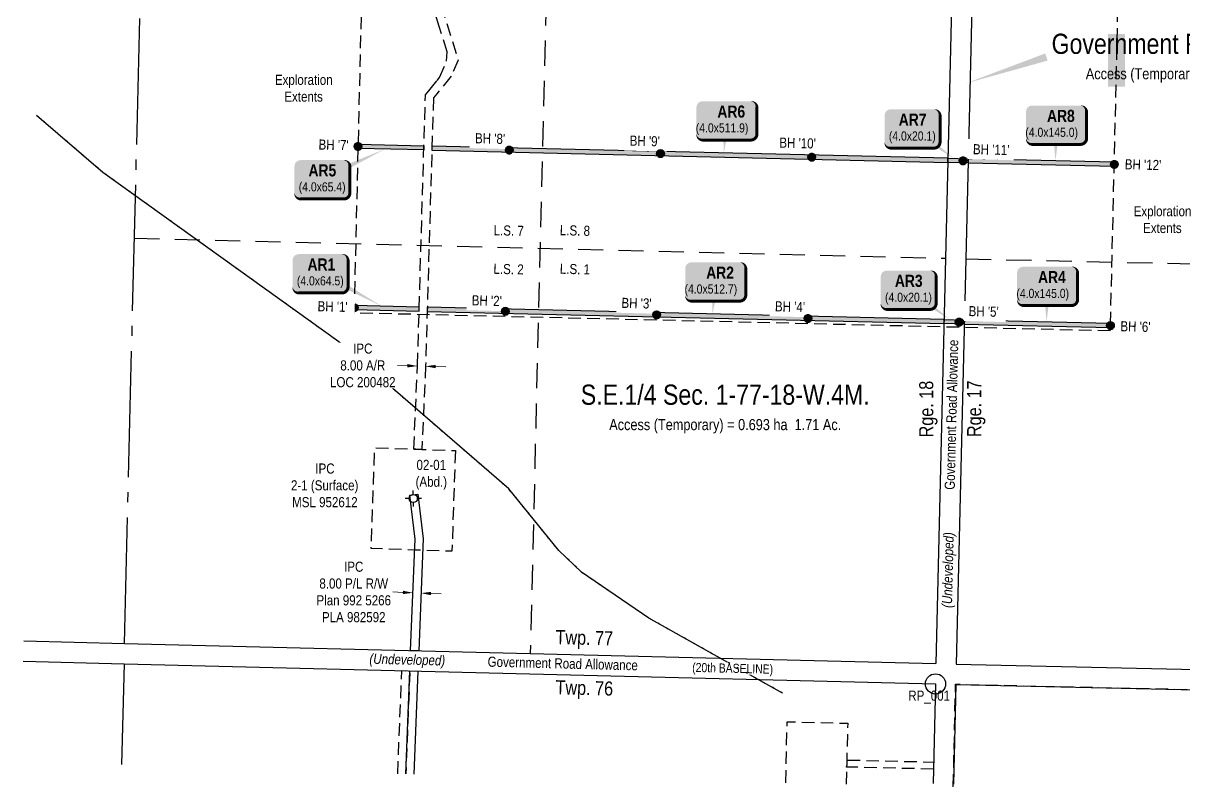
# Model space of a CAD drawing. Extents: x 395042 to 398200, y 6166603 to 6169946.
# Drawn here: x 395526 to 396677, y 6166619 to 6167377 of the extents above; entities that cross this region are included whole.
import ezdxf
from ezdxf.enums import TextEntityAlignment as Align

# ---------------------------------------------------------------- set-up
doc = ezdxf.new("R2010")
doc.units = 0
doc.header["$LTSCALE"] = 5
doc.header["$PDSIZE"] = 0.5
for name, pattern in [('foc-ACCESSROAD', [3.75, 2.5, -1.25]), ('foc-LSD', [8, 5, -3]), ('foc-QUARTERLINE', [33, 25, -3, 2, -3]), ('foc-WHEELTRACKS', [2, 0.4, -1.6])]:
    doc.linetypes.add(name, pattern=pattern)
doc.layers.get('Defpoints').update_dxf_attribs({"color": 9})
for name, color, linetype in [('35', 37, 'Continuous'), ('AS-UNDERLAY-H', 141, 'Continuous'), ('C-AR', 13, 'foc-ACCESSROAD'), ('C-RW', 13, 'Continuous'), ('C-SYMBOL', 7, 'Continuous'), ('C-WS', 13, 'foc-ACCESSROAD'), ('D-TXT', 6, 'Continuous'), ('F-WS', 190, 'foc-ACCESSROAD'), ('F-WS-S', 8, 'Continuous'), ('L-AREAREQUIRED', 7, 'Continuous'), ('L-ROAD-T', 7, 'Continuous'), ('L-SEC', 7, 'Continuous'), ('L-SECQ', 8, 'foc-QUARTERLINE'), ('L-SECTION-LSD', 7, 'foc-LSD'), ('P-CROSSINGS', 250, 'Continuous'), ('P-TEMP-BLOCKS', 250, 'Continuous'), ('P-TEMP-H', 41, 'Continuous'), ('P-TEMP_WORKSPACE', 46, 'Continuous'), ('P-WORKAREA-COUNTY', 104, 'Continuous'), ('P-WORKAREA-COUNTY-H', 71, 'Continuous'), ('T-WATER-P3', 160, 'foc-WHEELTRACKS')]:
    doc.layers.add(name, color=color, linetype=linetype)
for name, color, linetype, lineweight in [('C-AR-T', 13, 'Continuous', 9), ('C-RW-T', 13, 'Continuous', 9), ('C-WS-T', 13, 'Continuous', 9), ('T-TEXT', 48, 'Continuous', 18)]:
    doc.layers.add(name, color=color, linetype=linetype, lineweight=lineweight)
doc.styles.add('100L', font='ARIALN.TTF', dxfattribs={"height": 11})
doc.styles.add('175L', font='ARIALN.TTF', dxfattribs={"height": 20})
doc.styles.add('80', font='ARIALN.TTF', dxfattribs={"height": 10})
doc.styles.add('80CG', font='ARIALN.TTF', dxfattribs={"height": 10})
doc.styles.add('80L', font='ARIALN.TTF', dxfattribs={"height": 10})
doc.styles.add('80LS', font='ARIALNI.TTF', dxfattribs={"height": 10})
doc.styles.add('BOLD', font='ARIALNB.TTF')
doc.styles.add('foc-LtypeFont', font='ARIALN.TTF', dxfattribs={"height": 7.349999999999999})
doc.linetypes.add('foc-TOPO-flowdirection-NOLINE', pattern='A,0,[">",foc-LtypeFont,S=0.3,R=0,X=0,Y=-0.945],-20,[">",foc-LtypeFont,S=0.3,R=0,X=0,Y=-0.945],0', length=20)
doc.dimstyles.new('Compass 5 000', dxfattribs={"dimscale": 5, "dimtxt": 9, "dimasz": 2, "dimexe": 0.2, "dimexo": 0.0625, "dimgap": 0.5, "dimtad": 0, "dimtih": 1, "dimtoh": 1, "dimzin": 0, "dimdsep": 46, "dimtxsty": '80CG', "dimcen": 0.1, "dimse1": 1, "dimse2": 1, "dimclrd": 256, "dimclrt": 256, "dimaunit": 1, "dimadec": 4, "dimazin": 0, "dimtfac": 0.06, "dimtofl": 0, "dimtmove": 0, "dimatfit": 1, "dimfxl": 0.2, "dimtolj": 1, "dimtzin": 0, "dimlwd": -1, "dimarcsym": 0})

# ---------------------------------------------------------------- blocks, each defined once
blk = doc.blocks.new('*D376')
at = {"layer": 'C-RW-T', "transparency": 16777216}
for p, q in [((395902.6291529086, 6166812.130563021), (395892.6371914045, 6166812.531443676)), ((395930.6037761405, 6166811.008212288), (395940.5957376446, 6166810.607331633))]:
    blk.add_line(p, q, dxfattribs=at)
for points in [[(395902.6959663513, 6166813.795889938), (395902.5623394659, 6166810.465236103), (395912.6211144127, 6166811.729682365)], [(395930.6705895831, 6166812.673539205), (395930.5369626978, 6166809.34288537), (395920.6118146364, 6166811.409092944)]]:
    blk.add_solid(points, dxfattribs=at)
at = {"layer": 'Defpoints', "color": 0, "transparency": 16777216}
for p in [(395912.5886513364, 6166810.920539285), (395912.6211144127, 6166811.729682365), (395920.5793515601, 6166810.599949865)]:
    blk.add_point(p, dxfattribs=at)
at = {"layer": 'C-RW-T', "transparency": 16777216, "insert": (395853.9025392899, 6166812.531443676), "char_height": 10, "attachment_point": 5, "style": '80CG'}
blk.add_mtext('\\A1;IPC\\P8.00 P/L R/W\\PPlan 992 5266\\PPLA 982592', dxfattribs=at)
blk = doc.blocks.new('GABD')
for p, q in [((-0.8077887898243716, 0), (-1.615577579648743, 0)), ((0, 0.8077887898252811), (0, 1.615577579648743)), ((1.615577579648743, 0), (0.8077887898243716, 0)), ((0, -0.8077887898252811), (0, -1.615577579648743))]:
    blk.add_line(p, q)
blk.add_circle((0, 0), 0.8)
blk = doc.blocks.new('*D381')
at = {"layer": 'C-AR-T', "transparency": 16777216}
for p, q in [((395907.1464130459, 6167036.945508559), (395897.1506471653, 6167037.236480138)), ((395935.1035009541, 6167036.131692179), (395945.0992668347, 6167035.8407206))]:
    blk.add_line(p, q, dxfattribs=at)
for points in [[(395907.1949083091, 6167038.61146954), (395907.0979177828, 6167035.27954758), (395917.1421789266, 6167036.654536981)], [(395935.1519962172, 6167037.79765316), (395935.055005691, 6167034.4657312), (395925.1077350734, 6167036.422663759)]]:
    blk.add_solid(points, dxfattribs=at)
at = {"layer": 'Defpoints', "color": 0, "transparency": 16777216}
for p in [(395917.1097796232, 6167035.541521572), (395917.1421789266, 6167036.654536981), (395925.0753357701, 6167035.309648349)]:
    blk.add_point(p, dxfattribs=at)
at = {"layer": 'C-AR-T', "transparency": 16777216, "insert": (395862.8805243822, 6167037.236480139), "char_height": 10, "attachment_point": 5, "style": '80CG', "bg_fill": 3, "box_fill_scale": 1.1, "bg_fill_color": 256, "bg_fill_true_color": 13158600, "bg_fill_transparency": 0}
blk.add_mtext('\\A1;IPC\\P8.00 A/R\\PLOC 200482', dxfattribs=at)
blk = doc.blocks.new('*X383')
at = {"color": 0}
for p, q in [((102.1094049487953, -2068.437499979057), (108.8194924476853, -2068.437499977681)), ((102.1191798644287, -2061.562499979055), (108.8097175292317, -2061.562499977683)), ((102.1784354255079, -2061.718749979043), (108.7504619709123, -2061.718749977695)), ((102.1879619695661, -2068.281249979041), (108.7409354241622, -2068.281249977697)), ((102.2771027379302, -2068.593749979023), (108.6517946586145, -2068.593749977715)), ((102.2878621285118, -2061.40624997902), (108.6410352650845, -2061.406249977717)), ((102.3346854254759, -2061.874999979011), (108.5942119708803, -2061.874999977727)), ((102.3442119695982, -2068.124999979009), (108.5846854241942, -2068.124999977729)), ((102.4622491952518, -2068.749999978985), (108.4666482013569, -2068.749999977753)), ((102.4741723273316, -2061.249999978982), (108.4547250662005, -2061.249999977756)), ((102.4909354254438, -2062.031249978979), (108.4379619708482, -2062.031249977759)), ((102.5004619696302, -2067.968749978977), (108.4284354242263, -2067.968749977761)), ((102.6471854254118, -2062.187499978947), (108.2817119708161, -2062.187499977791)), ((102.6567119696623, -2067.812499978945), (108.2721854242583, -2067.812499977793)), ((102.6683082661785, -2068.906249978942), (108.2605891304943, -2068.906249977796)), ((102.6816488152516, -2061.09374997894), (108.2472485782165, -2061.093749977798)), ((102.8034354253797, -2062.343749978915), (108.1254619707841, -2062.343749977823)), ((102.8129619696943, -2067.656249978913), (108.1159354242903, -2067.656249977825)), ((102.9003167494299, -2069.062499978895), (108.028580647307, -2069.062499977843)), ((102.9154548814566, -2060.937499978892), (108.0134425119474, -2060.937499977846)), ((102.9596854253477, -2062.499999978882), (107.969211970752, -2062.499999977855)), ((102.9692119697264, -2067.499999978881), (107.9596854243224, -2067.499999977857)), ((103.1159354253157, -2062.656249978851), (107.81296197072, -2062.656249977887)), ((103.1254619697584, -2067.343749978849), (107.8034354243544, -2067.343749977889)), ((103.1661197702906, -2069.21874997884), (107.7627776265104, -2069.218749977897)), ((103.1836734699236, -2060.781249978837), (107.7452239234163, -2060.781249977901)), ((103.2721854252836, -2062.812499978818), (107.6567119706879, -2062.812499977919)), ((103.2817119697905, -2067.187499978817), (107.6471854243865, -2067.187499977921)), ((103.4284354252516, -2062.968749978786), (107.5004619706559, -2062.968749977952)), ((103.4379619698225, -2067.031249978785), (107.4909354244185, -2067.031249977953)), ((103.479245699491, -2069.374999978776), (107.4496516973741, -2069.374999977962)), ((103.5003525496226, -2060.624999978772), (107.4285448436532, -2060.624999977966)), ((103.5846854252195, -2063.124999978754), (107.3442119706238, -2063.124999977983)), ((103.5942119698546, -2066.874999978752), (107.3346854244505, -2066.874999977985)), ((103.7409354251875, -2063.281249978722), (107.1879619705918, -2063.281249978015)), ((103.7504619698866, -2066.718749978721), (107.1784354244826, -2066.718749978017)), ((103.867289374156, -2069.531249978696), (107.0616080227732, -2069.531249978041)), ((103.8945494675147, -2060.468749978691), (107.034347925697, -2060.468749978047)), ((103.8971854251554, -2063.43749997869), (107.0317119705597, -2063.437499978048)), ((103.9067119699187, -2066.562499978688), (107.0221854245146, -2066.562499978049)), ((104.0534354251234, -2063.593749978658), (106.8754619705277, -2063.593749978079)), ((104.0629619699507, -2066.406249978656), (106.8659354245467, -2066.406249978081)), ((104.2096854250913, -2063.749999978626), (106.7192119704956, -2063.749999978112)), ((104.2192119699828, -2066.249999978624), (106.7096854245787, -2066.249999978113)), ((104.3659354250593, -2063.906249978594), (106.5629619704635, -2063.906249978143)), ((104.3754619700148, -2066.093749978592), (106.5534354246107, -2066.093749978145)), ((104.4099456200539, -2069.687499978585), (106.5189517769394, -2069.687499978153)), ((104.4531795042804, -2060.312499978576), (106.4757178888672, -2060.312499978162)), ((104.5221854250272, -2064.062499978562), (106.4067119704315, -2064.062499978176)), ((104.5317119700469, -2065.93749997856), (106.3971854246428, -2065.937499978178)), ((104.6784354249952, -2064.21874997853), (106.2504619703994, -2064.218749978208)), ((104.6879619700789, -2065.781249978528), (106.2409354246748, -2065.781249978209)), ((104.8346854249632, -2064.374999978498), (106.0942119703674, -2064.37499997824)), ((104.844211970111, -2065.624999978496), (106.0846854247069, -2065.624999978242)), ((104.9909354249311, -2064.531249978466), (105.9379619703353, -2064.531249978272)), ((105.000461970143, -2065.468749978464), (105.9284354247389, -2065.468749978274)), ((105.1471854248991, -2064.687499978434), (105.7817119703033, -2064.687499978304)), ((105.1567119701751, -2065.312499978432), (105.7721854247709, -2065.312499978306)), ((105.303435424867, -2064.843749978402), (105.6254619702712, -2064.843749978336)), ((105.3129619702071, -2065.1562499784), (105.615935424803, -2065.156249978338))]:
    blk.add_line(p, q, dxfattribs=at)
blk = doc.blocks.new('Pile')
h = blk.add_hatch(color=255)
h.dxf.hatch_style = 1
edge = h.paths.add_edge_path()
edge.add_arc((0, 0), 0.8680000000000002, 0, 360)
at = {"color": 224}
for p, q in [((0.5430580079482752, -0.543058007951231), (-0.5430580079519132, 0.543058007951231)), ((-0.5430580079519132, -0.543058007951231), (0.5430580079482752, 0.543058007951231))]:
    blk.add_line(p, q, dxfattribs=at)
blk.add_circle((0, 0), 0.7680000000000002, dxfattribs=at)
at = {"color": 224, "xscale": 0.16, "yscale": 0.16, "zscale": 0.16}
blk.add_blockref('*X383', (-16.87431179160922, 330.4007621201715), dxfattribs=at)
blk = doc.blocks.new('*U384')
h = blk.add_hatch(color=71)
edge = h.paths.add_edge_path()
edge.add_line((-21.49999999999998, -20), (21.49999999999998, -20))
edge.add_arc((21.49999999999998, -14), 6, 270, 360)
edge.add_line((27.49999999999998, -14), (27.49999999999998, 12.5))
edge.add_arc((21.49999999999998, 12.5), 6, 0, 90)
edge.add_line((21.49999999999998, 18.5), (-21.49999999999998, 18.5))
edge.add_arc((-21.49999999999998, 12.5), 6, 90, 180)
edge.add_line((-27.49999999999998, 12.5), (-27.49999999999998, -14))
edge.add_arc((-21.49999999999998, -14), 6, 180, 270)
at = {"color": 250, "flags": 128}
blk.add_lwpolyline([(-21.49999999999998, -20, 3, 3, 0), (21.49999999999998, -20, 3, 3, 0.414213562373095), (27.49999999999998, -14, 3, 3, 0), (27.49999999999998, 12.5, 3, 0, 0.414213562373095), (21.49999999999998, 18.5, 0, 0, 0), (-21.49999999999998, 18.5, 0, 0, 0.414213562373095), (-27.49999999999998, 12.5, 0, 0, 0), (-27.49999999999998, -14, 0, 3, 0.414213562373095)], format="xyseb", close=True, dxfattribs=at)
at = {"flags": 128}
blk.add_lwpolyline([(41.18315734854612, -30.25722905985979, 0, 7.499999999999999, 0), (-3.398394867633904e-15, -4.930380657631324e-32, 0, 0, 0)], format="xyseb", dxfattribs=at)
at = {"color": 250}
for tag, p, height, style in [('TEMP_AREA_W1_001', (-9.212824010914055, 2.244292974654144), 12, 'BOLD'), ('ENTER_TEXT_001', (-30.65893587994544, -12.47010782646594), 9, '80')]:
    blk.add_attdef(tag, p, '', height=height, dxfattribs=dict(at, style=style))
blk = doc.blocks.new('*U385')
at = {"true_color": 0xff8aff}
h = blk.add_hatch(color=211, dxfattribs=at)
edge = h.paths.add_edge_path()
edge.add_line((-21.49999999999998, -20), (21.49999999999998, -20))
edge.add_arc((21.49999999999998, -14), 6, 270, 360)
edge.add_line((27.49999999999998, -14), (27.49999999999998, 12.5))
edge.add_arc((21.49999999999998, 12.5), 6, 0, 90)
edge.add_line((21.49999999999998, 18.5), (-21.49999999999998, 18.5))
edge.add_arc((-21.49999999999998, 12.5), 6, 90, 180)
edge.add_line((-27.49999999999998, 12.5), (-27.49999999999998, -14))
edge.add_arc((-21.49999999999998, -14), 6, 180, 270)
at = {"color": 250, "flags": 128}
blk.add_lwpolyline([(-21.49999999999998, -20, 3, 3, 0), (21.49999999999998, -20, 3, 3, 0.414213562373095), (27.49999999999998, -14, 3, 3, 0), (27.49999999999998, 12.5, 3, 0, 0.414213562373095), (21.49999999999998, 18.5, 0, 0, 0), (-21.49999999999998, 18.5, 0, 0, 0.414213562373095), (-27.49999999999998, 12.5, 0, 0, 0), (-27.49999999999998, -14, 0, 3, 0.414213562373095)], format="xyseb", close=True, dxfattribs=at)
at = {"flags": 128}
blk.add_lwpolyline([(61.04344150062029, -33.177877682508, 0, 7.5, 0), (-3.398394867633905e-15, 0, 0, 0, 0)], format="xyseb", dxfattribs=at)
at = {"color": 250}
for tag, p, height, style in [('TEMP_AREA_W1_001', (-9.212824010914055, 2.244292974654144), 12, 'BOLD'), ('ENTER_TEXT_001', (-30.65893587994544, -12.47010782646594), 9, '80')]:
    blk.add_attdef(tag, p, '', height=height, dxfattribs=dict(at, style=style))
blk = doc.blocks.new('*U436')
at = {"true_color": 0xff8aff}
h = blk.add_hatch(color=211, dxfattribs=at)
edge = h.paths.add_edge_path()
edge.add_line((-23.99999999999998, -20), (23.99999999999998, -20))
edge.add_arc((23.99999999999998, -14), 6, 270, 360)
edge.add_line((29.99999999999998, -14), (29.99999999999998, 12.5))
edge.add_arc((23.99999999999998, 12.5), 6, 0, 90)
edge.add_line((23.99999999999998, 18.5), (-23.99999999999998, 18.5))
edge.add_arc((-23.99999999999998, 12.5), 6, 90, 180)
edge.add_line((-29.99999999999998, 12.5), (-29.99999999999998, -14))
edge.add_arc((-23.99999999999998, -14), 6, 180, 270)
at = {"color": 250, "flags": 128}
blk.add_lwpolyline([(-23.99999999999998, -20, 3, 3, 0), (23.99999999999998, -20, 3, 3, 0.414213562373095), (29.99999999999998, -14, 3, 3, 0), (29.99999999999998, 12.5, 3, 0, 0.414213562373095), (23.99999999999998, 18.5, 0, 0, 0), (-23.99999999999998, 18.5, 0, 0, 0.414213562373095), (-29.99999999999998, 12.5, 0, 0, 0), (-29.99999999999998, -14, 0, 3, 0.414213562373095)], format="xyseb", close=True, dxfattribs=at)
at = {"flags": 128}
blk.add_lwpolyline([(-2.936306542433782, -32.86506695788187, 0, 7.5, 0), (-3.398394867633905e-15, 0, 0, 0, 0)], format="xyseb", dxfattribs=at)
at = {"color": 250}
for tag, p, height, style in [('TEMP_AREA_W1_001', (-9.212824010914055, 2.244292974654144), 12, 'BOLD'), ('ENTER_TEXT_001', (-30.65893587994544, -12.47010782646594), 9, '80')]:
    blk.add_attdef(tag, p, '', height=height, dxfattribs=dict(at, style=style))
blk = doc.blocks.new('*U437')
at = {"true_color": 0xff8aff}
h = blk.add_hatch(color=211, dxfattribs=at)
edge = h.paths.add_edge_path()
edge.add_line((-23.99999999999998, -20), (23.99999999999998, -20))
edge.add_arc((23.99999999999998, -14), 6, 270, 360)
edge.add_line((29.99999999999998, -14), (29.99999999999998, 12.5))
edge.add_arc((23.99999999999998, 12.5), 6, 0, 90)
edge.add_line((23.99999999999998, 18.5), (-23.99999999999998, 18.5))
edge.add_arc((-23.99999999999998, 12.5), 6, 90, 180)
edge.add_line((-29.99999999999998, 12.5), (-29.99999999999998, -14))
edge.add_arc((-23.99999999999998, -14), 6, 180, 270)
at = {"color": 250, "flags": 128}
blk.add_lwpolyline([(-23.99999999999998, -20, 3, 3, 0), (23.99999999999998, -20, 3, 3, 0.414213562373095), (29.99999999999998, -14, 3, 3, 0), (29.99999999999998, 12.5, 3, 0, 0.414213562373095), (23.99999999999998, 18.5, 0, 0, 0), (-23.99999999999998, 18.5, 0, 0, 0.414213562373095), (-29.99999999999998, 12.5, 0, 0, 0), (-29.99999999999998, -14, 0, 3, 0.414213562373095)], format="xyseb", close=True, dxfattribs=at)
at = {"flags": 128}
blk.add_lwpolyline([(-0.8313074634123461, -36.35695774828162, 0, 7.5, 0), (-3.398394867633905e-15, 0, 0, 0, 0)], format="xyseb", dxfattribs=at)
at = {"color": 250}
for tag, p, height, style in [('TEMP_AREA_W1_001', (-9.212824010914055, 2.244292974654144), 12, 'BOLD'), ('ENTER_TEXT_001', (-30.65893587994544, -12.47010782646594), 9, '80')]:
    blk.add_attdef(tag, p, '', height=height, dxfattribs=dict(at, style=style))
blk = doc.blocks.new('*U438')
at = {"true_color": 0xff8aff}
h = blk.add_hatch(color=211, dxfattribs=at)
edge = h.paths.add_edge_path()
edge.add_line((-21.49999999999998, -20), (21.49999999999998, -20))
edge.add_arc((21.49999999999998, -14), 6, 270, 360)
edge.add_line((27.49999999999998, -14), (27.49999999999998, 12.5))
edge.add_arc((21.49999999999998, 12.5), 6, 0, 90)
edge.add_line((21.49999999999998, 18.5), (-21.49999999999998, 18.5))
edge.add_arc((-21.49999999999998, 12.5), 6, 90, 180)
edge.add_line((-27.49999999999998, 12.5), (-27.49999999999998, -14))
edge.add_arc((-21.49999999999998, -14), 6, 180, 270)
at = {"flags": 128}
blk.add_lwpolyline([(62.27757360467224, 29.56278683763408, 0, 7.499999999999999, 0), (-3.398394867633905e-15, 0, 0, 0, 0)], format="xyseb", dxfattribs=at)
at = {"color": 250, "flags": 128}
blk.add_lwpolyline([(-21.49999999999998, -20, 3, 3, 0), (21.49999999999998, -20, 3, 3, 0.414213562373095), (27.49999999999998, -14, 3, 3, 0), (27.49999999999998, 12.5, 3, 0, 0.414213562373095), (21.49999999999998, 18.5, 0, 0, 0), (-21.49999999999998, 18.5, 0, 0, 0.414213562373095), (-27.49999999999998, 12.5, 0, 0, 0), (-27.49999999999998, -14, 0, 3, 0.414213562373095)], format="xyseb", close=True, dxfattribs=at)
at = {"color": 250}
for tag, p, height, style in [('TEMP_AREA_W1_001', (-9.212824010914055, 2.244292974654144), 12, 'BOLD'), ('ENTER_TEXT_001', (-30.65893587994544, -12.47010782646594), 9, '80')]:
    blk.add_attdef(tag, p, '', height=height, dxfattribs=dict(at, style=style))

msp = doc.modelspace()

# ---------------------------------------------------------------- hatches: boundary and pattern name
at = {"layer": 'AS-UNDERLAY-H'}
h = msp.add_hatch(color=256, dxfattribs=at)
h.dxf.hatch_style = 1
h.paths.add_polyline_path([(396601.6254117724, 6167365.895967748), (396618.5846841577, 6167365.895967748), (396618.5846841577, 6167313.844890799), (396601.6254117724, 6167313.844890799)])
at = {"layer": 'P-TEMP-H'}
h = msp.add_hatch(color=256, dxfattribs=at)
h.dxf.hatch_style = 1
h.paths.add_polyline_path([(395923.4982761448, 6167255.005970504), (395923.381928084, 6167251.009057774), (395858.0563172385, 6167252.559222338), (395858.151175313, 6167256.556645016)])
h = msp.add_hatch(color=256, dxfattribs=at)
h.dxf.hatch_style = 1
h.paths.add_polyline_path([(396442.9971543761, 6167242.67835904), (395931.4923604723, 6167254.81627237), (395931.3760093864, 6167250.819359723), (396442.9024368172, 6167238.680933025)])
h = msp.add_hatch(color=256, dxfattribs=at)
h.dxf.hatch_style = 1
h.paths.add_polyline_path([(396463.1009914728, 6167242.201298731), (396463.0062739215, 6167238.203872725), (396607.8452423599, 6167234.766871026), (396607.9401004344, 6167238.764293697)])
h = msp.add_hatch(color=256, dxfattribs=at)
h.dxf.hatch_style = 1
h.paths.add_polyline_path([(395918.726315668, 6167091.07449261), (395918.8426637287, 6167095.071405328), (395854.3554744862, 6167096.601674298), (395854.2606164119, 6167092.604251627)])
h = msp.add_hatch(color=256, dxfattribs=at)
h.dxf.hatch_style = 1
h.paths.add_polyline_path([(396439.1123586493, 6167078.72582889), (396439.2070762085, 6167082.723254901), (395926.8366270144, 6167094.881710071), (395926.7202759288, 6167090.884797425)])
h = msp.add_hatch(color=256, dxfattribs=at)
h.dxf.hatch_style = 1
h.paths.add_polyline_path([(396459.2161960723, 6167078.248768584), (396604.0495415331, 6167074.811900311), (396604.1443996078, 6167078.809322993), (396459.3109136235, 6167082.246194595)])
at = {"layer": 'P-WORKAREA-COUNTY-H'}
h = msp.add_hatch(color=256, dxfattribs=at)
h.dxf.hatch_style = 1
h.paths.add_polyline_path([(396463.0062739215, 6167238.203872725), (396442.9024368172, 6167238.680933025), (396442.9971543761, 6167242.67835904), (396463.1009914728, 6167242.201298731)])
h = msp.add_hatch(color=256, dxfattribs=at)
h.dxf.hatch_style = 1
h.paths.add_polyline_path([(396459.2161960723, 6167078.248768584), (396439.1123586493, 6167078.72582889), (396439.2070762085, 6167082.723254901), (396459.3109136235, 6167082.246194595)])

# ---------------------------------------------------------------- linework, layer by layer
at = {"layer": '35', "color": 3}
msp.add_circle((396430.644, 6166721.337), 9.996369999999951, dxfattribs=at)
at = {"layer": 'C-AR'}
msp.add_lwpolyline([(395940.5737469931, 6167394.292458095), (395957.3753569212, 6167340.176627854), (395950.4749532594, 6167324.061422135), (395936.2841638176, 6167306.729254619), (395932.8826312365, 6167302.575094519), (395925.1532610505, 6167037.054430859), (395921.4437916427, 6166953.997721912), (395915.3144398074, 6166954.20765828), (395913.4461666323, 6166954.271603415), (395917.1624140886, 6167037.349676895), (395924.9690657777, 6167305.532105279), (395928.3856478467, 6167309.704424446), (395936.7688552497, 6167319.943103506), (395939.0117285538, 6167322.682430362), (395945.9849209698, 6167338.967604657), (395946.470118935, 6167348.334226676), (395938.7246739683, 6167373.281512955), (395932.6149891316, 6167392.959955131)], dxfattribs=at)
at = {"layer": 'C-AR', "flags": 128}
msp.add_lwpolyline([(395897.5300579077, 6166632.299497748), (395901.5742613037, 6166734.53602163), (395909.575690382, 6166734.335936205), (395905.5313114034, 6166632.11074767)], dxfattribs=at)
msp.add_lwpolyline([(396428.6739785462, 6166636.887184096), (396342.5835486781, 6166638.899849027), (396342.7466887218, 6166645.894289118), (396428.8369264643, 6166643.881727274), (396428.6739785462, 6166636.887184096)], close=True, dxfattribs=at)
at = {"layer": 'C-RW'}
msp.add_lwpolyline([(395922.4420865277, 6166857.039537886), (395918.3184765342, 6166754.23438709), (395910.3224027388, 6166754.434230039), (395914.4499468117, 6166857.313380753), (395914.7508245995, 6166864.805989183), (395909.3695119026, 6166908.58477318), (395917.3059496201, 6166909.56154058), (395922.7671034193, 6166865.139347398), (395922.4420865277, 6166857.039537886)], close=True, dxfattribs=at)
msp.add_lwpolyline([(395905.5313114034, 6166632.11074767), (395909.575690382, 6166734.335936205), (395917.5702159845, 6166734.136130054), (395913.5304899787, 6166631.922046539)], dxfattribs=at)
at = {"layer": 'C-WS', "flags": 128}
msp.add_lwpolyline([(395954.6521189738, 6166952.85821388), (395951.2247274732, 6166852.891607056), (395922.315274384, 6166853.882824342), (395914.3231265032, 6166854.156567299), (395906.3252595572, 6166854.43036107), (395871.2494383599, 6166855.633552695), (395874.6771642025, 6166955.601454645), (395913.4461666323, 6166954.271603415), (395915.3144398074, 6166954.20765828), (395921.4437916427, 6166953.997721912), (395954.6521189738, 6166952.85821388)], close=True, dxfattribs=at)
msp.add_lwpolyline([(396282.2221874514, 6166623.224585993), (396283.6372961006, 6166683.772669078), (396343.5992230552, 6166682.370933394), (396342.7466887218, 6166645.894289118), (396342.5835486781, 6166638.899849027), (396342.1839151598, 6166621.81008503)], dxfattribs=at)
at = {"layer": 'F-WS', "flags": 128}
msp.add_lwpolyline([(396448.2411555423, 6166619.308187996), (396450.5909405358, 6166721.05924814), (397254.9429503583, 6166703.010384856), (397354.9429602493, 6166700.76887291)], dxfattribs=at)
at = {"layer": 'L-SEC', "flags": 128}
for points in [[(396471.9788558828, 6168450.299255156), (396469.5426658362, 6168349.282153262), (396450.1729627818, 6167545.523611835), (396431.1205202325, 6166741.441137215)], [(396492.0829077574, 6168449.830995801), (396489.6463180356, 6168348.797321336), (396470.2766235569, 6167545.039135566), (396451.2250702045, 6166740.994120722)], [(395526.720770828, 6166764.005815179), (395626.6607895156, 6166761.53616366), (396431.1187621955, 6166741.44118113), (396431.1205203474, 6166741.441142038)], [(395526.2307969373, 6166743.902286489), (395626.1640085952, 6166741.432803195), (396430.6441662917, 6166721.337265758)], [(396451.2250702045, 6166740.994120722), (397255.3903231354, 6166723.113640322), (397355.358140821, 6166720.872926559)], [(396430.6441662917, 6166721.337265758), (396428.3387619653, 6166622.518135856)], [(396450.7487161889, 6166720.89024444), (396450.7480211732, 6166720.860912209), (396448.4426661957, 6166622.043883493)], [(396450.7487054857, 6166720.890244679), (397254.9433022934, 6166703.009111824), (397354.8816601681, 6166700.76905833)]]:
    msp.add_lwpolyline(points, dxfattribs=at)
at = {"layer": 'L-SECQ', "flags": 128}
for points in [[(395626.6607895156, 6166761.53616366), (395645.2745067724, 6167525.373287531)], [(395626.1640085952, 6166741.432803195), (395623.8145286748, 6166641.496913599)]]:
    msp.add_lwpolyline(points, dxfattribs=at)
at = {"layer": 'L-SECTION-LSD', "flags": 128}
for points in [[(396067.68907089, 6168359.182701901), (396028.8885638386, 6166751.489364229)], [(395636.4535514287, 6167163.394373434), (396440.645758282, 6167143.483070044)], [(396460.7506395044, 6167143.035251561), (397264.9471289925, 6167125.09852522)]]:
    msp.add_lwpolyline(points, dxfattribs=at)
at = {"layer": 'P-CROSSINGS', "flags": 128}
msp.add_lwpolyline([(396460.6361809471, 6167316.959477495, 0, 7.494563485544999, 0), (396540.6276746261, 6167343.137926937, 0, 0, 0)], format="xyseb", dxfattribs=at)
at = {"layer": 'P-TEMP_WORKSPACE'}
for points in [[(395923.4982761448, 6167255.005970504), (395923.381928084, 6167251.009057774), (395858.0563172385, 6167252.559222338), (395858.151175313, 6167256.556645016)], [(396442.9971543761, 6167242.67835904), (395931.4923604723, 6167254.81627237), (395931.3760093864, 6167250.819359723), (396442.9024368172, 6167238.680933025)], [(396463.1009914728, 6167242.201298731), (396463.0062739215, 6167238.203872725), (396607.8452423599, 6167234.766871026), (396607.9401004344, 6167238.764293697)], [(395918.726315668, 6167091.07449261), (395918.8426637287, 6167095.071405328), (395854.3554744862, 6167096.601674298), (395854.2606164119, 6167092.604251627)], [(396439.1123586493, 6167078.72582889), (396439.2070762085, 6167082.723254901), (395926.8366270144, 6167094.881710071), (395926.7202759288, 6167090.884797425)], [(396459.2161960723, 6167078.248768584), (396604.0495415331, 6167074.811900311), (396604.1443996078, 6167078.809322993), (396459.3109136235, 6167082.246194595)]]:
    msp.add_lwpolyline(points, close=True, dxfattribs=at)
at = {"layer": 'P-WORKAREA-COUNTY'}
for points in [[(396463.0062739215, 6167238.203872725), (396442.9024368172, 6167238.680933025), (396442.9971543761, 6167242.67835904), (396463.1009914728, 6167242.201298731)], [(396459.2161960723, 6167078.248768584), (396439.1123586493, 6167078.72582889), (396439.2070762085, 6167082.723254901), (396459.3109136235, 6167082.246194595)]]:
    msp.add_lwpolyline(points, close=True, dxfattribs=at)

# ---------------------------------------------------------------- block references
at = {"xscale": 4.992768924773404, "yscale": 4.992768924773404, "zscale": 4.992768924773404}
msp.add_blockref('Pile', (395854.3080000002, 6167094.602999996), dxfattribs=at)
at = {"layer": 'F-WS-S', "xscale": 4.998189999999975, "yscale": 4.998189999999975, "zscale": 4.998189999999975}
msp.add_blockref('GABD', (395912.94, 6166905.262999996), dxfattribs=at)
at = {"layer": 'P-TEMP-BLOCKS'}
for name, p, values in [('*U436', (396223.641218764, 6167280.818379431), {'TEMP_AREA_W1_001': 'AR6', 'ENTER_TEXT_001': '(4.0x511.9)'}), ('*U437', (396550.4195421676, 6167276.505930332), {'TEMP_AREA_W1_001': 'AR8', 'ENTER_TEXT_001': '(4.0x145.0)'}), ('*U436', (396212.5493127077, 6167121.03654631), {'TEMP_AREA_W1_001': 'AR2', 'ENTER_TEXT_001': '(4.0x512.7)'}), ('*U437', (396541.5423394251, 6167116.671542723), {'TEMP_AREA_W1_001': 'AR4', 'ENTER_TEXT_001': '(4.0x145.0)'})]:
    msp.add_blockref(name, p, dxfattribs=at).add_auto_attribs(values)
ref = msp.add_blockref('*U384', (396407.6432515574, 6167272.797297362), dxfattribs=at)
ref.add_attrib('TEMP_AREA_W1_001', 'AR7', (396394.2066894837, 6167275.062054184), dxfattribs={"layer": '0', "color": 250, "height": 11.99999999999999, "style": 'BOLD'})
ref.add_attrib('ENTER_TEXT_001', '(4.0x20.1)', (396384.4341792518, 6167260.327189534), dxfattribs={"layer": '0', "color": 250, "height": 8.99999999999999, "style": '80'})
ref = msp.add_blockref('*U438', (395822.6064262575, 6167222.359819596), dxfattribs=at)
ref.add_attrib('TEMP_AREA_W1_001', 'AR5', (395809.0716377172, 6167224.726895654), dxfattribs={"layer": '0', "color": 250, "height": 11.99999999999999, "style": 'BOLD'})
ref.add_attrib('ENTER_TEXT_001', '(4.0x65.4)', (395799.3973539519, 6167209.889711767), dxfattribs={"layer": '0', "color": 250, "height": 8.99999999999999, "style": '80'})
ref = msp.add_blockref('*U385', (395820.7535413807, 6167129.128370106), dxfattribs=at)
ref.add_attrib('TEMP_AREA_W1_001', 'AR1', (395808.1273476563, 6167131.372663084), dxfattribs={"layer": '0', "color": 250, "height": 11.99999999999999, "style": 'BOLD'})
ref.add_attrib('ENTER_TEXT_001', '(4.0x64.5)', (395797.5444690751, 6167116.658262281), dxfattribs={"layer": '0', "color": 250, "height": 8.99999999999999, "style": '80'})
ref = msp.add_blockref('*U384', (396403.8472515575, 6167112.842297366), dxfattribs=at)
ref.add_attrib('TEMP_AREA_W1_001', 'AR3', (396390.394318406, 6167115.188909575), dxfattribs={"layer": '0', "color": 250, "height": 11.99999999999999, "style": 'BOLD'})
ref.add_attrib('ENTER_TEXT_001', '(4.0x20.1)', (396380.6381792519, 6167100.372189538), dxfattribs={"layer": '0', "color": 250, "height": 8.99999999999999, "style": '80'})

# ---------------------------------------------------------------- texts
at = {"layer": '35', "color": 3, "style": '80'}
msp.add_attdef('RP_001', (396403.6798017757, 6166704.723103544), 'RP', height=9.996369999999951, dxfattribs=at)
at = {"layer": 'C-SYMBOL', "color": 3, "style": '175L'}
for s, height, p in [('Government Road Allowance', 19.98550262812, (396694.6167819707, 6167340.283442817)), ('S.E.1/4 Sec. 1-77-18-W.4M.', 19.9927399999999, (396222.1956271501, 6166992.257791186))]:
    msp.add_text(s, height=height, dxfattribs=at).set_placement(p, align=Align.BOTTOM_CENTER)
at = {"layer": 'C-WS-T', "attachment_point": 1, "style": '80L'}
for s, width, gutter_width, insert, char_height in [('\\pi0.50325;Exploration \\P\\pi9.86553;Extents', 56.56669675705349, 49.96395649769991, (395775.230847762, 6167325.543675139), 9.992791299539986), ('\\pi0.50325;Exploration \\P\\pi9.86553;Extents', 56.56669675705349, 49.96395649769991, (396626.6091040284, 6167195.204091574), 9.992791299539986), ('\\pi24.35221;IPC\\P\\pi0.21022;2-1 (Surface)\\P\\pi1.37283;MSL 952612', 66.22874696057262, 49.98184999999982, (395791.4665359446, 6166939.988417521), 9.996369999999954)]:
    msp.add_mtext_dynamic_manual_height_columns(s, width=width, gutter_width=gutter_width, heights=[0], dxfattribs=dict(at, insert=insert, char_height=char_height))
at = {"layer": 'C-WS-T', "insert": (395930.797417738, 6166928.742889518), "char_height": 9.99637999999995, "width": 30.58687715607084, "attachment_point": 5, "style": '80CG'}
msp.add_mtext('\\A1;02-01\\P(Abd.)', dxfattribs=at)
at = {"layer": 'D-TXT', "color": 3, "char_height": 13.99491799999995, "attachment_point": 1, "style": '80L'}
for s, width, insert, rotation in [('Rge. 18', 55.56593411042262, (396414.4800260795, 6166965.892757642), 90), ('Rge. 17', 55.52774879527938, (396461.9645028004, 6166966.249818353), 90), ('Twp. 77', 56.40601104357416, (396054.2084397759, 6166774.884677045), 358.5690758954827), ('Twp. 76', 56.40601104357416, (396054.2084397759, 6166725.111273112), 358.5690758954827)]:
    msp.add_mtext_dynamic_manual_height_columns(s, width=width, gutter_width=47.48275749999981, heights=[0], dxfattribs=dict(at, insert=insert, rotation=rotation))
at = {"layer": 'L-AREAREQUIRED', "color": 5, "style": '100L'}
for s, height, p in [('Access (Temporary) = 0.024 ha  0.06 Ac.', 10.992026445466, (396694.6167819707, 6167317.799752361)), ('Access (Temporary) = 0.693 ha  1.71 Ac.', 10.99600699999995, (396222.1956271501, 6166969.765958684))]:
    msp.add_text(s, height=height, dxfattribs=at).set_placement(p, align=Align.BOTTOM_CENTER)
at = {"layer": 'L-ROAD-T', "style": '80L'}
for height, rotation, p in [(9.99636999999995, 88.64265126934262, (396446.4817212634, 6166988.399878439)), (9.996369999999951, 358.5690758751202, (396061.1180554917, 6166741.623850169))]:
    msp.add_text('Government Road Allowance', height=height, rotation=rotation, dxfattribs=at).set_placement(p, align=Align.MIDDLE_CENTER)
at = {"layer": 'T-TEXT', "style": '80LS'}
for height, rotation, p in [(9.99636999999995, 88.64265126934262, (396442.8306532171, 6166834.3115079)), (9.996369999999951, 358.5690758751202, (395907.0345004458, 6166745.47278503))]:
    msp.add_text('(Undeveloped)', height=height, rotation=rotation, dxfattribs=at).set_placement(p, align=Align.MIDDLE_CENTER)

# ---------------------------------------------------------------- dimensions: what is measured, and where the dimension line sits
at = {"layer": 'C-RW-T'}
dim = msp.add_aligned_dim(p1=(395920.5793515602, 6166810.599949866), p2=(395912.5886513365, 6166810.920539286), distance=-0.809794032040318, text='IPC\\P8.00 P/L R/W\\PPlan 992 5266\\PPLA 982592', dimstyle='Compass 5 000', dxfattribs=at)
dim.commit()
dim.dimension.update_dxf_attribs({"geometry": '*D376', "text_midpoint": (395853.9025392899, 6166812.531443676)})

# ---------------------------------------------------------------- next in the draw order: texts
at = {"layer": 'L-SECTION-LSD', "char_height": 9.996369999999951, "attachment_point": 1, "rotation": 358.58168158709617, "style": '100L', "bg_fill": 3, "box_fill_scale": 1.5, "bg_fill_color": 256, "bg_fill_transparency": 0}
for s, width, insert in [('\\pi2.30528;L.S. 7', 30.86925990603354, (395990.4424506134, 6167176.466118056)), ('L.S. 8', 30.39010664184293, (396058.3771818909, 6167176.466118056)), ('\\pi2.13968;L.S. 2', 30.64229257036425, (395990.4424506134, 6167138.195303871)), ('L.S. 1', 29.9803045079957, (396058.3771818909, 6167138.195303871))]:
    msp.add_mtext_dynamic_manual_height_columns(s, width=width, gutter_width=54.98003499999981, heights=[0], dxfattribs=dict(at, insert=insert))

# ---------------------------------------------------------------- next in the draw order: linework, layer by layer
at = {"layer": 'C-WS', "flags": 128}
msp.add_lwpolyline([(395869.6094646243, 6167739.421447804), (395854.1894297982, 6167089.604370131), (396603.9783549199, 6167071.81201882), (396619.3918421195, 6167721.353172383)], close=True, dxfattribs=at)
at = {"layer": 'T-WATER-P3', "linetype": 'foc-TOPO-flowdirection-NOLINE', "flags": 128}
msp.add_lwpolyline([(396279.1080501768, 6166712.111575186), (396146.5659222001, 6166786.544292212), (396079.8041332514, 6166832.134610414), (396057.0839815434, 6166853.700627879), (396007.7569231556, 6166914.709376155), (395839.2121427472, 6167060.565300026), (395605.1980462366, 6167228.71055908), (395539.4669170242, 6167285.201546881)], dxfattribs=at)

# ---------------------------------------------------------------- next in the draw order: texts
at = {"color": 224, "char_height": 9.98217272329151, "attachment_point": 1, "rotation": 358.50144057292295, "style": '80L', "bg_fill": 2}
for s, width, insert in [("BH '11'", 35.69791108423686, (396467.8944141383, 6167256.798197193)), ("BH '12'", 35.69791108423705, (396618.4900929353, 6167241.856583983)), ("BH '5'", 31.87799369149044, (396463.6166298026, 6167096.169098236)), ("BH '6'", 31.87799369149044, (396614.1206942456, 6167081.204144955))]:
    msp.add_mtext_dynamic_manual_height_columns(s, width=width, gutter_width=112.3494656130994, heights=[0], dxfattribs=dict(at, insert=insert))
at = {"layer": 'L-ROAD-T', "insert": (396229.6550865853, 6166741.368152212), "char_height": 8.996732999999958, "width": 81.11932709260236, "attachment_point": 2, "rotation": 358.72624777142164, "style": '80L', "bg_fill": 3, "box_fill_scale": 1.15, "bg_fill_color": 256, "bg_fill_true_color": 256, "bg_fill_transparency": 0}
msp.add_mtext('(20th BASELINE)', dxfattribs=at)

# ---------------------------------------------------------------- next in the draw order: linework, layer by layer
at = {"layer": 'T-WATER-P3', "flags": 128}
msp.add_lwpolyline([(396279.1080501768, 6166712.111575186), (396146.5659222001, 6166786.544292212), (396079.8041332514, 6166832.134610414), (396057.0839815434, 6166853.700627879), (396007.7569231556, 6166914.709376155), (395839.2121427472, 6167060.565300026), (395605.1980462366, 6167228.71055908), (395539.4669170242, 6167285.201546881)], dxfattribs=at)

# ---------------------------------------------------------------- next in the draw order: block references
at = {"xscale": 4.992768924773404, "yscale": 4.992768924773404, "zscale": 4.992768924773404}
for p in [(396457.935, 6167240.323999996), (396607.8930000004, 6167236.766000003), (396454.1390000002, 6167080.369000003), (396604.0970000002, 6167076.811000003)]:
    msp.add_blockref('Pile', p, dxfattribs=at)

# ---------------------------------------------------------------- next in the draw order: texts
at = {"color": 224, "char_height": 9.98217272329151, "attachment_point": 1, "rotation": 358.50144057292295, "style": '80L', "bg_fill": 2}
for s, width, insert in [("BH '8'", 31.87799369149044, (395974.2843361724, 6167267.673942759)), ("BH '7'", 31.87799369149044, (395819.1750804844, 6167261.413450068)), ("BH '9'", 31.87799369149044, (396127.6325751722, 6167265.244608012)), ("BH '10'", 35.69791108423705, (396275.9754308364, 6167263.300170097)), ("BH '2'", 31.87799369149044, (395971.0630080306, 6167106.868462923)), ("BH '1'", 31.87799369149044, (395818.1876755687, 6167101.032547126)), ("BH '3'", 31.87799369149044, (396119.504674797, 6167104.378074183)), ("BH '4'", 31.87799369149044, (396271.6134651066, 6167100.909759563))]:
    msp.add_mtext_dynamic_manual_height_columns(s, width=width, gutter_width=112.3494656130994, heights=[0], dxfattribs=dict(at, insert=insert))

# ---------------------------------------------------------------- next in the draw order: dimensions: what is measured, and where the dimension line sits
at = {"layer": 'C-AR-T'}
dim = msp.add_aligned_dim(p1=(395925.0753357701, 6167035.309648348), p2=(395917.1097796232, 6167035.541521571), distance=-1.1134868741253878, text='IPC\\P8.00 A/R\\PLOC 200482', dimstyle='Compass 5 000', override={"dimtfill": 1}, dxfattribs=at)
dim.commit()
dim.dimension.update_dxf_attribs({"geometry": '*D381', "text_midpoint": (395862.8805243822, 6167037.236480139)})

# ---------------------------------------------------------------- next in the draw order: block references
at = {"xscale": 4.992768924773404, "yscale": 4.992768924773404, "zscale": 4.992768924773404}
for p in [(395858.1040000004, 6167254.558000003), (396008.0620000002, 6167250.998999996), (396158.019, 6167247.440999996), (396307.977, 6167243.882999997), (396004.2660000002, 6167091.043999996), (396154.224, 6167087.485999996), (396304.1810000004, 6167083.927999999)]:
    msp.add_blockref('Pile', p, dxfattribs=at)

doc.saveas('drawing.dxf')
